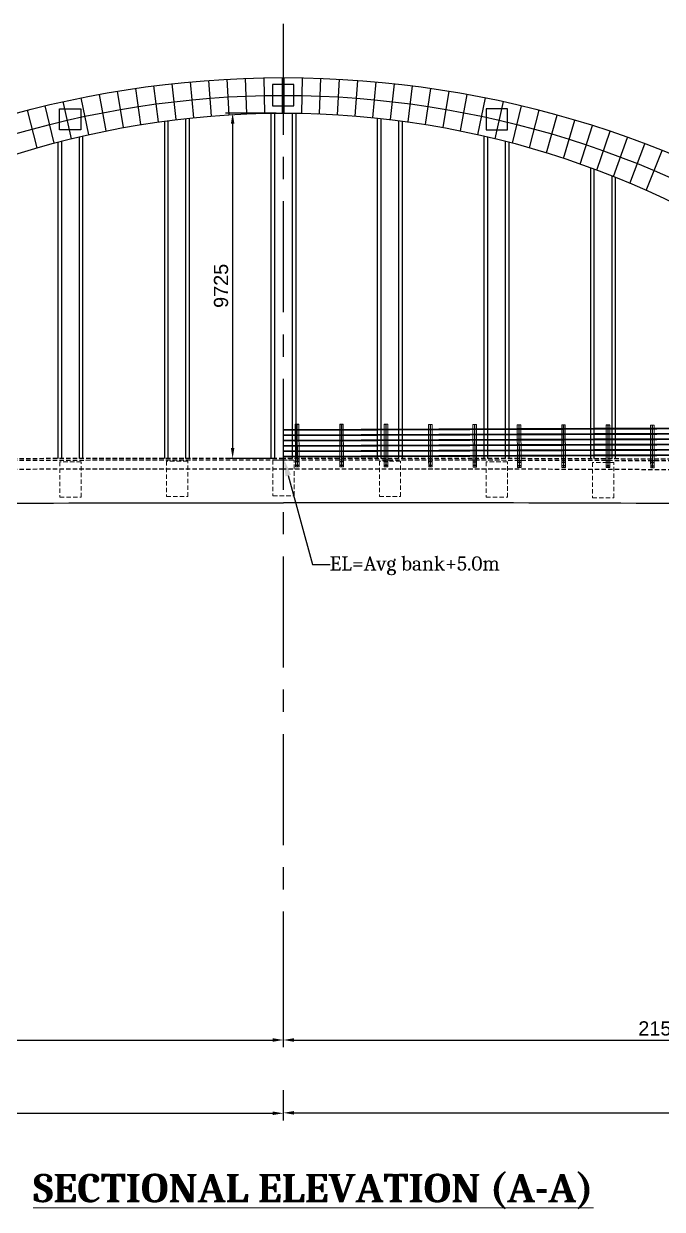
# Model space of a CAD drawing. Header units: millimetres. Extents: x 1231188 to 3867842, y -5478610 to -489530.
# Drawn here: x 3118229 to 3136207, y -3056212 to -3022830 of the extents above; entities that cross this region are included whole.
import ezdxf
from ezdxf import colors
from ezdxf.entities.mleader import LeaderData, LeaderLine
from ezdxf.math import Vec2, Vec3

# ---------------------------------------------------------------- set-up
doc = ezdxf.new("R2010")
doc.units = ezdxf.units.MM
doc.header["$LTSCALE"] = 25
doc.header["$MEASUREMENT"] = 0
doc.header["$PDMODE"] = 3
for name, pattern in [('CENTER', [2, 1.25, -0.25, 0.25, -0.25]), ('CENTER2', [1.125, 0.75, -0.125, 0.125, -0.125]), ('DASHED2', [0.375, 0.25, -0.125]), ('HIDDEN', [0.375, 0.25, -0.125])]:
    doc.linetypes.add(name, pattern=pattern)
doc.layers.get('Defpoints').update_dxf_attribs({"color": 230, "lineweight": 9})
for name, color, linetype in [('ARCH', 4, 'Continuous'), ('breasing', 4, 'Continuous'), ('Deck _Hidden', 7, 'DASHED2'), ('Girder _Hidden', 8, 'DASHED2'), ('Railling_1', 8, 'Continuous'), ('SLOPEEARTH', 3, 'Continuous'), ('Suspender', 3, 'Continuous'), ('WC_Hidden', 8, 'DASHED2')]:
    doc.layers.add(name, color=color, linetype=linetype)
for name, color, linetype, lineweight in [('COLUMN', 1, 'Continuous', 25), ('Con_Hidden', 8, 'DASHED2', 9), ('Construction Line', 170, 'Continuous', 25), ('DIM', 8, 'Continuous', 13), ('grid', 114, 'CENTER2', 20), ('Railing', 8, 'Continuous', 0), ('text', 7, 'Continuous', 18)]:
    doc.layers.add(name, color=color, linetype=linetype, lineweight=lineweight)
doc.styles.add('ARIAL', font='arial.ttf', dxfattribs={"height": 400})
doc.styles.get("Standard").update_dxf_attribs({"font": 'swissl.ttf'})
doc.dimstyles.new('dim-50', dxfattribs={"dimtxt": 200, "dimasz": 200, "dimexe": 20, "dimexo": 20, "dimgap": 0.09, "dimtad": 0, "dimdec": 0, "dimzin": 0, "dimdsep": 46, "dimtxsty": 'Standard', "dimcen": 0.09, "dimclrd": 5, "dimclrt": 5, "dimazin": 0, "dimtfac": 1, "dimtdec": 0, "dimtofl": 0, "dimtmove": 0, "dimatfit": 3, "dimfxl": 1, "dimtolj": 1, "dimtzin": 0, "dimarcsym": 0})

# ---------------------------------------------------------------- blocks, each defined once
blk = doc.blocks.new('Railing')
at = {"layer": 'Railing', "linetype": 'Continuous', "ltscale": 100}
for p, q in [((136657, 473126), (136657, 472128)), ((136757, 473126), (136757, 472128)), ((136657, 472128), (136657, 471928)), ((136657, 472128), (136757, 472128)), ((136757, 472128), (136757, 471928)), ((136657, 471928), (136757, 471928))]:
    blk.add_line(p, q, dxfattribs=at)
at = {"layer": 'Railing', "color": 5, "linetype": 'Continuous', "ltscale": 100}
for p, q in [((136702, 471928), (136702, 473126)), ((136707, 471928), (136707, 473128)), ((136712, 471928), (136712, 473126))]:
    blk.add_line(p, q, dxfattribs=at)
at = {"layer": 'Railing', "color": 5}
for p, q in [((136677, 472076), (136665, 472076)), ((136677, 472076), (136677, 472089)), ((136677, 472076), (136677, 472061)), ((136677, 472076), (136691, 472076)), ((136737, 472076), (136723, 472076)), ((136737, 472076), (136737, 472089)), ((136737, 472076), (136737, 472061)), ((136737, 472076), (136748, 472076)), ((136677, 471976), (136665, 471976)), ((136677, 471976), (136677, 471989)), ((136677, 471976), (136677, 471961)), ((136677, 471976), (136691, 471976)), ((136737, 471976), (136723, 471976)), ((136737, 471976), (136737, 471989)), ((136737, 471976), (136737, 471961)), ((136737, 471976), (136748, 471976))]:
    blk.add_line(p, q, dxfattribs=at)
for centre in [(136677, 472076), (136737, 472076), (136677, 471976), (136737, 471976)]:
    blk.add_circle(centre, 6.69, dxfattribs=at)
at = {"layer": 'Railing', "linetype": 'Continuous', "ltscale": 100}
for points in [[(136657, 473128), (136657, 473128), (136657, 473127), (136657, 473126), (136679, 473126), (136702, 473126), (136702, 473120), (136702, 473114), (136704, 473114), (136707, 473114), (136707, 473121), (136707, 473128), (136682, 473128), (136657, 473128)], [(136757, 473128), (136757, 473128), (136757, 473127), (136757, 473126), (136734, 473126), (136712, 473126), (136712, 473120), (136712, 473114), (136709, 473114), (136707, 473114), (136707, 473121), (136707, 473128), (136732, 473128), (136757, 473128)]]:
    blk.add_open_spline(points, degree=2, knots=[0, 0, 0, 5, 10, 10, 50, 50, 90, 90, 100, 100, 150, 150, 200, 200, 200], dxfattribs=at)
blk.add_open_spline([(136657, 473128), (136732, 473128), (136757, 473128)], degree=2, dxfattribs=at)
blk = doc.blocks.new('wq')
at = {"layer": 'Railling_1', "linetype": 'Continuous', "ltscale": 100}
for points in [[(3152767, -2891022), (3152395, -2891014), (3151894, -2891002), (3151393, -2890992), (3150892, -2890982), (3150391, -2890972), (3149890, -2890962), (3149389, -2890954), (3148888, -2890945), (3148387, -2890937), (3147886, -2890930), (3147385, -2890923), (3146884, -2890917), (3146383, -2890911), (3145882, -2890905), (3145381, -2890900), (3144881, -2890895), (3144380, -2890891), (3143879, -2890888), (3143378, -2890884), (3142877, -2890882), (3142376, -2890879), (3141875, -2890878), (3141374, -2890876), (3140873, -2890875), (3140372, -2890875), (3139871, -2890875), (3139371, -2890876), (3138870, -2890877), (3138369, -2890878), (3125223, -2890930)], [(3152767, -2891047), (3152394, -2891039), (3151893, -2891027), (3151392, -2891017), (3150891, -2891007), (3150390, -2890997), (3149890, -2890987), (3149389, -2890979), (3148888, -2890970), (3148387, -2890962), (3147886, -2890955), (3147385, -2890948), (3146884, -2890942), (3146383, -2890936), (3145882, -2890930), (3145381, -2890925), (3144880, -2890920), (3144379, -2890916), (3143879, -2890913), (3143378, -2890909), (3142877, -2890907), (3142376, -2890904), (3141875, -2890903), (3141374, -2890901), (3140873, -2890900), (3140372, -2890900), (3139871, -2890900), (3139371, -2890901), (3138870, -2890902), (3138369, -2890903), (3125223, -2890955)], [(3152768, -2891172), (3152391, -2891164), (3151890, -2891152), (3151390, -2891142), (3150889, -2891131), (3150388, -2891122), (3149887, -2891112), (3149386, -2891104), (3148886, -2891095), (3148385, -2891087), (3147884, -2891080), (3147383, -2891073), (3146882, -2891067), (3146382, -2891061), (3145881, -2891055), (3145380, -2891050), (3144879, -2891045), (3144378, -2891041), (3143878, -2891038), (3143377, -2891034), (3142876, -2891032), (3142375, -2891029), (3141875, -2891028), (3141374, -2891026), (3140873, -2891025), (3140372, -2891025), (3139871, -2891025), (3139371, -2891026), (3138870, -2891027), (3138369, -2891028), (3125223, -2891080)], [(3152768, -2891197), (3152391, -2891189), (3151890, -2891177), (3151389, -2891167), (3150888, -2891156), (3150388, -2891147), (3149887, -2891137), (3149386, -2891129), (3148885, -2891120), (3148384, -2891112), (3147884, -2891105), (3147383, -2891098), (3146882, -2891092), (3146381, -2891086), (3145880, -2891080), (3145380, -2891075), (3144879, -2891070), (3144378, -2891066), (3143877, -2891063), (3143377, -2891059), (3142876, -2891057), (3142375, -2891054), (3141874, -2891053), (3141374, -2891051), (3140873, -2891050), (3140372, -2891050), (3139871, -2891050), (3139371, -2891051), (3138870, -2891052), (3138369, -2891053), (3125223, -2891105)], [(3152769, -2891322), (3152388, -2891314), (3151887, -2891302), (3151386, -2891292), (3150886, -2891281), (3150385, -2891272), (3149884, -2891262), (3149384, -2891254), (3148883, -2891245), (3148382, -2891237), (3147882, -2891230), (3147381, -2891223), (3146880, -2891217), (3146380, -2891211), (3145879, -2891205), (3145378, -2891200), (3144878, -2891195), (3144377, -2891191), (3143877, -2891188), (3143376, -2891184), (3142875, -2891182), (3142375, -2891179), (3141874, -2891178), (3141373, -2891176), (3140873, -2891175), (3140372, -2891175), (3139871, -2891175), (3139371, -2891176), (3138870, -2891177), (3138370, -2891178), (3125223, -2891230)], [(3152769, -2891347), (3152387, -2891339), (3151887, -2891327), (3151386, -2891317), (3150885, -2891306), (3150385, -2891297), (3149884, -2891287), (3149383, -2891279), (3148883, -2891270), (3148382, -2891262), (3147881, -2891255), (3147381, -2891248), (3146880, -2891242), (3146379, -2891236), (3145879, -2891230), (3145378, -2891225), (3144878, -2891220), (3144377, -2891216), (3143876, -2891213), (3143376, -2891209), (3142875, -2891207), (3142374, -2891204), (3141874, -2891203), (3141373, -2891201), (3140873, -2891200), (3140372, -2891200), (3139871, -2891200), (3139371, -2891201), (3138870, -2891202), (3138370, -2891203), (3125223, -2891255)], [(3152769, -2891472), (3152384, -2891464), (3151884, -2891452), (3151383, -2891442), (3150883, -2891431), (3150382, -2891422), (3149882, -2891412), (3149381, -2891404), (3148881, -2891395), (3148380, -2891387), (3147880, -2891380), (3147379, -2891373), (3146878, -2891367), (3146378, -2891361), (3145877, -2891355), (3145377, -2891350), (3144876, -2891345), (3144376, -2891341), (3143875, -2891338), (3143375, -2891334), (3142874, -2891332), (3142374, -2891329), (3141873, -2891328), (3141373, -2891326), (3140872, -2891325), (3140372, -2891325), (3139872, -2891325), (3139371, -2891326), (3138871, -2891327), (3138370, -2891328), (3125223, -2891380)], [(3152770, -2891497), (3152384, -2891489), (3151883, -2891477), (3151383, -2891467), (3150882, -2891456), (3150382, -2891447), (3149881, -2891437), (3149381, -2891429), (3148880, -2891420), (3148380, -2891412), (3147879, -2891405), (3147379, -2891398), (3146878, -2891392), (3146378, -2891386), (3145877, -2891380), (3145377, -2891375), (3144876, -2891370), (3144376, -2891366), (3143875, -2891363), (3143375, -2891359), (3142874, -2891357), (3142374, -2891354), (3141873, -2891353), (3141373, -2891351), (3140872, -2891350), (3140372, -2891350), (3139872, -2891350), (3139371, -2891351), (3138871, -2891352), (3138370, -2891353), (3125223, -2891405)], [(3152770, -2891623), (3152381, -2891613), (3151880, -2891602), (3151380, -2891592), (3150880, -2891581), (3150379, -2891572), (3149879, -2891562), (3149378, -2891554), (3148878, -2891545), (3148378, -2891537), (3147877, -2891530), (3147377, -2891523), (3146877, -2891517), (3146376, -2891511), (3145876, -2891505), (3145375, -2891500), (3144875, -2891495), (3144375, -2891491), (3143874, -2891488), (3143374, -2891484), (3142874, -2891482), (3142373, -2891479), (3141873, -2891478), (3141373, -2891476), (3140872, -2891475), (3140372, -2891475), (3139872, -2891475), (3139371, -2891476), (3138871, -2891477), (3138371, -2891478), (3125223, -2891530)], [(3152771, -2891648), (3152380, -2891638), (3151880, -2891627), (3151380, -2891617), (3150879, -2891606), (3150379, -2891597), (3149878, -2891587), (3149378, -2891579), (3148878, -2891570), (3148377, -2891562), (3147877, -2891555), (3147377, -2891548), (3146876, -2891542), (3146376, -2891536), (3145876, -2891530), (3145375, -2891525), (3144875, -2891520), (3144374, -2891516), (3143874, -2891513), (3143374, -2891509), (3142873, -2891507), (3142373, -2891504), (3141873, -2891503), (3141373, -2891501), (3140872, -2891500), (3140372, -2891500), (3139872, -2891500), (3139371, -2891501), (3138871, -2891502), (3138371, -2891503), (3125223, -2891555)], [(3152771, -2891773), (3152377, -2891763), (3151877, -2891752), (3151377, -2891742), (3150877, -2891731), (3150376, -2891722), (3149876, -2891712), (3149376, -2891704), (3148876, -2891695), (3148375, -2891687), (3147875, -2891680), (3147375, -2891673), (3146875, -2891667), (3146374, -2891661), (3145874, -2891655), (3145374, -2891650), (3144874, -2891645), (3144373, -2891641), (3143873, -2891638), (3143373, -2891634), (3142873, -2891632), (3142373, -2891629), (3141872, -2891628), (3141372, -2891626), (3140872, -2891625), (3140372, -2891625), (3139872, -2891625), (3139371, -2891626), (3138871, -2891627), (3138371, -2891628), (3125223, -2891680)], [(3152772, -2891798), (3152377, -2891788), (3151877, -2891777), (3151376, -2891767), (3150876, -2891756), (3150376, -2891747), (3149876, -2891737), (3149375, -2891729), (3148875, -2891720), (3148375, -2891712), (3147875, -2891705), (3147374, -2891698), (3146874, -2891692), (3146374, -2891686), (3145874, -2891680), (3145374, -2891675), (3144873, -2891670), (3144373, -2891666), (3143873, -2891663), (3143373, -2891659), (3142873, -2891657), (3142372, -2891654), (3141872, -2891653), (3141372, -2891651), (3140872, -2891650), (3140372, -2891650), (3139872, -2891650), (3139371, -2891651), (3138871, -2891652), (3138371, -2891653), (3125223, -2891705)]]:
    blk.add_lwpolyline(points, dxfattribs=at)
at = {"layer": 'Railling_1', "xscale": -1}
for p, rotation in [((3264163, -3363369), 0.2228000055985024), ((3265413, -3363369), 0.2228000055985024), ((3266663, -3363368), 0.2228000055985024), ((3267913, -3363371), 0.2228000055985024), ((3269163, -3363376), 0.2228000055985024), ((3270413, -3363385), 0.2228000055985024), ((3271663, -3363384), 0.2228000055985024), ((3272913, -3363387), 0.2228000055985024), ((3274163, -3363392), 0.2228000055985024), ((3275413, -3363400), 0.2228000055985024), ((3276663, -3363412), 0.2228000055985024), ((3279045, -3363085), 0.3603301238060918), ((3280295, -3363084), 0.3603301238060918), ((3281545, -3363087), 0.3603301238060918), ((3282795, -3363092), 0.3603301238060918), ((3284045, -3363100), 0.3603301238060918), ((3285295, -3363112), 0.3603301238060918), ((3286545, -3363126), 0.3603301238060918), ((3287795, -3363143), 0.3603301238060918), ((3289046, -3363163), 0.3603301238060918), ((3290296, -3363186), 0.3603301238060918), ((3291546, -3363211), 0.3603301238060918), ((3292496, -3363234), 0.3603301238060918)]:
    blk.add_blockref('Railing', p, dxfattribs=dict(at, rotation=rotation))
blk = doc.blocks.new('*D911')
at = {"layer": 'Defpoints', "color": 0, "lineweight": -2, "ltscale": 150, "transparency": 16777216}
for p in [(3103996, -3049870), (3125538, -3049870), (3125538, -3051446)]:
    blk.add_point(p, dxfattribs=at)
at = {"layer": 'DIM', "color": 0, "lineweight": -2, "ltscale": 150, "transparency": 16777216}
for p, q in [((3103996, -3050070), (3103996, -3051646)), ((3125538, -3050070), (3125538, -3051646))]:
    blk.add_line(p, q, dxfattribs=at)
at = {"layer": 'DIM', "color": 5, "lineweight": -2, "ltscale": 150, "transparency": 16777216}
blk.add_line((3104296, -3051446), (3125238, -3051446), dxfattribs=at)
for points in [[(3104296, -3051396), (3104296, -3051496), (3103996, -3051446)], [(3125238, -3051396), (3125238, -3051496), (3125538, -3051446)]]:
    blk.add_solid(points, dxfattribs=at)
at = {"layer": 'DIM', "color": 2, "ltscale": 150, "transparency": 16777216, "insert": (3114767, -3051122), "char_height": 400, "attachment_point": 5, "style": 'ARIAL'}
blk.add_mtext('\\A1;21542', dxfattribs=at)
blk = doc.blocks.new('*D901')
at = {"layer": 'Defpoints', "color": 0, "lineweight": -2, "ltscale": 150, "transparency": 16777216}
for p in [(3125538, -3049870), (3147080, -3049870), (3147080, -3051446)]:
    blk.add_point(p, dxfattribs=at)
at = {"layer": 'DIM', "color": 0, "lineweight": -2, "ltscale": 150, "transparency": 16777216}
for p, q in [((3125538, -3050070), (3125538, -3051646)), ((3147080, -3050070), (3147080, -3051646))]:
    blk.add_line(p, q, dxfattribs=at)
at = {"layer": 'DIM', "color": 5, "lineweight": -2, "ltscale": 150, "transparency": 16777216}
blk.add_line((3125838, -3051446), (3146780, -3051446), dxfattribs=at)
for points in [[(3125838, -3051396), (3125838, -3051496), (3125538, -3051446)], [(3146780, -3051396), (3146780, -3051496), (3147080, -3051446)]]:
    blk.add_solid(points, dxfattribs=at)
at = {"layer": 'DIM', "color": 2, "ltscale": 150, "transparency": 16777216, "insert": (3136309, -3051122), "char_height": 400, "attachment_point": 5, "style": 'ARIAL'}
blk.add_mtext('\\A1;21542', dxfattribs=at)
blk = doc.blocks.new('*D898')
at = {"layer": 'Defpoints', "color": 0, "lineweight": -2, "ltscale": 150, "transparency": 16777216}
for p in [(3090068, -3053377, 46692), (3125538, -3053377), (3125538, -3053509)]:
    blk.add_point(p, dxfattribs=at)
at = {"layer": 'DIM', "color": 0, "lineweight": -2, "ltscale": 150, "transparency": 16777216}
for p, q in [((3090068, -3053577), (3090068, -3053709)), ((3125538, -3053577), (3125538, -3053709))]:
    blk.add_line(p, q, dxfattribs=at)
at = {"layer": 'DIM', "color": 5, "lineweight": -2, "ltscale": 150, "transparency": 16777216}
blk.add_line((3090368, -3053509), (3125238, -3053509), dxfattribs=at)
for points in [[(3090368, -3053459), (3090368, -3053559), (3090068, -3053509)], [(3125238, -3053459), (3125238, -3053559), (3125538, -3053509)]]:
    blk.add_solid(points, dxfattribs=at)
at = {"layer": 'DIM', "color": 2, "ltscale": 150, "transparency": 16777216, "insert": (3107803, -3053185), "char_height": 400, "attachment_point": 5, "style": 'ARIAL'}
blk.add_mtext('\\A1;35470', dxfattribs=at)
blk = doc.blocks.new('*D899')
at = {"layer": 'Defpoints', "color": 0, "lineweight": -2, "ltscale": 150, "transparency": 16777216}
for p in [(3125538, -3052658), (3161008, -3052658, 46692), (3161008, -3053496)]:
    blk.add_point(p, dxfattribs=at)
at = {"layer": 'DIM', "color": 0, "lineweight": -2, "ltscale": 150, "transparency": 16777216}
for p, q in [((3125538, -3052858), (3125538, -3053696)), ((3161008, -3052858), (3161008, -3053696))]:
    blk.add_line(p, q, dxfattribs=at)
at = {"layer": 'DIM', "color": 5, "lineweight": -2, "ltscale": 150, "transparency": 16777216}
blk.add_line((3125838, -3053496), (3160708, -3053496), dxfattribs=at)
for points in [[(3125838, -3053446), (3125838, -3053546), (3125538, -3053496)], [(3160708, -3053446), (3160708, -3053546), (3161008, -3053496)]]:
    blk.add_solid(points, dxfattribs=at)
at = {"layer": 'DIM', "color": 2, "ltscale": 150, "transparency": 16777216, "insert": (3143273, -3053171), "char_height": 400, "attachment_point": 5, "style": 'ARIAL'}
blk.add_mtext('\\A1;35470', dxfattribs=at)
blk = doc.blocks.new('*D914')
at = {"layer": 'Defpoints', "color": 0, "lineweight": -2, "ltscale": 150, "transparency": 16777216}
for p in [(3125538, -3025349), (3124111, -3035074), (3125538, -3035074)]:
    blk.add_point(p, dxfattribs=at)
at = {"layer": 'DIM', "color": 0, "lineweight": -2, "ltscale": 150, "transparency": 16777216}
for p, q in [((3125338, -3025349), (3123911, -3025349)), ((3125338, -3035074), (3123911, -3035074))]:
    blk.add_line(p, q, dxfattribs=at)
at = {"layer": 'DIM', "color": 5, "lineweight": -2, "ltscale": 150, "transparency": 16777216}
blk.add_line((3124111, -3025649), (3124111, -3034774), dxfattribs=at)
for points in [[(3124061, -3025649), (3124161, -3025649), (3124111, -3025349)], [(3124061, -3034774), (3124161, -3034774), (3124111, -3035074)]]:
    blk.add_solid(points, dxfattribs=at)
at = {"layer": 'DIM', "color": 2, "ltscale": 150, "transparency": 16777216, "insert": (3123786, -3030211), "char_height": 400, "attachment_point": 5, "rotation": 90, "style": 'ARIAL'}
blk.add_mtext('\\A1;9725', dxfattribs=at)

msp = doc.modelspace()

# ---------------------------------------------------------------- linework, layer by layer
at = {"layer": 'ARCH', "lineweight": -2, "ltscale": 100}
msp.add_lwpolyline([(3117977.9, -3025935.5), (3118468.5, -3025796.7), (3118961.4, -3025667.2), (3119456.6, -3025547.1), (3119954, -3025436.4), (3120453.2, -3025335.2), (3120954.2, -3025243.5), (3121456.8, -3025161.3), (3121960.8, -3025088.6), (3122466, -3025025.5), (3122972.3, -3024972), (3123479.4, -3024928), (3123987.3, -3024893.7), (3125004.5, -3024854), (3125513.4, -3024848.5), (3125562, -3024848.5), (3126071, -3024854), (3126579.8, -3024869), (3127088.2, -3024893.7), (3127596, -3024928), (3128103.2, -3024972), (3128609.5, -3025025.5), (3129114.7, -3025088.6), (3129618.7, -3025161.3), (3130121.3, -3025243.5), (3130622.3, -3025335.2), (3131121.5, -3025436.4), (3131618.8, -3025547.1), (3132114.1, -3025667.2), (3132607, -3025796.7), (3133097.5, -3025935.5), (3133585.4, -3026083.7), (3134070.6, -3026241.1), (3134552.7, -3026407.7), (3135031.8, -3026583.5), (3135507.6, -3026768.4), (3135979.9, -3026962.4), (3136448.6, -3027165.4)], dxfattribs=at)
at = {"layer": 'ARCH', "color": 8, "lineweight": -2, "ltscale": 100}
msp.add_point((3125537.7, -3024848.5), dxfattribs=at)
at = {"layer": 'breasing', "linetype": 'HIDDEN', "ltscale": 4000}
for points in [[(3125237.7, -3025140.7), (3125837.7, -3025140.7), (3125837.7, -3024540.7), (3125237.7, -3024540.7)], [(3119837.9, -3025823), (3119237.9, -3025823), (3119237.9, -3025223), (3119837.9, -3025223)], [(3131253.1, -3025823), (3131853.1, -3025823), (3131853.1, -3025223), (3131253.1, -3025223)]]:
    msp.add_lwpolyline(points, close=True, dxfattribs=at)
at = {"layer": 'COLUMN', "lineweight": 30, "ltscale": 100}
for points in [[(3098545.5, -3043105.1), (3098592.1, -3042981.7, -0.6912061), (3152496, -3042974.1), (3152545.5, -3043105.1)], [(3101546.1, -3043105.1), (3101546.1, -3043099.8, -0.7396558), (3149544.9, -3043099.8, -45.2344682)]]:
    msp.add_lwpolyline(points, format="xyb", dxfattribs=at)
at = {"layer": 'COLUMN', "color": 8, "lineweight": -2}
for p in [(3124015, -3025395.2), (3124514.3, -3025369.7), (3125014, -3025354.1), (3125514, -3025348.5), (3126014, -3025352.9), (3126513.8, -3025367.2), (3127013.2, -3025391.5), (3121531.3, -3025671.6), (3122025.6, -3025596.6), (3122521.4, -3025531.4), (3123018.3, -3025476.1), (3123516.2, -3025430.7), (3127512, -3025425.7), (3128010, -3025469.8), (3128507.1, -3025523.9), (3129003, -3025587.8), (3129497.5, -3025661.6), (3119571.9, -3026069.8), (3120058.7, -3025955.6), (3120547.6, -3025851.2), (3121038.6, -3025756.5), (3129990.4, -3025745.2), (3130481.6, -3025838.7), (3130970.8, -3025941.9), (3131457.9, -3026054.8), (3118605.6, -3026327), (3119087.5, -3026193.6), (3131942.6, -3026177.4), (3132424.8, -3026309.7), (3132904.3, -3026451.5), (3133380.8, -3026602.9), (3133854.2, -3026763.7), (3134324.4, -3026933.9), (3134791, -3027113.4), (3135254, -3027302.2), (3135713.1, -3027500.2), (3136168.2, -3027707.3)]:
    msp.add_point(p, dxfattribs=at)
at = {"layer": 'Con_Hidden', "ltscale": 20}
for points in [[(3119244.5, -3036165), (3119844.5, -3036165), (3119844.5, -3035165), (3119244.5, -3035165)], [(3122246, -3036144.5), (3122846, -3036144.5), (3122846, -3035144.5), (3122246, -3035144.5)], [(3125246, -3036121), (3125846, -3036121), (3125846, -3035121), (3125246, -3035121)], [(3128241.5, -3036144.5), (3128841.5, -3036144.5), (3128841.5, -3035144.5), (3128241.5, -3035144.5)], [(3131246.5, -3036166), (3131846.5, -3036166), (3131846.5, -3035166), (3131246.5, -3035166)], [(3134242, -3036184), (3134842, -3036184), (3134842, -3035184), (3134242, -3035184)]]:
    msp.add_lwpolyline(points, close=True, dxfattribs=at)
at = {"layer": 'Construction Line', "lineweight": -2, "ltscale": 100}
for p, q in [((3125537.7, -3022830.5), (3125537.7, -3025348.5)), ((3124015, -3025395.2), (3123959.7, -3024392.2)), ((3124514.3, -3025369.7), (3124477.1, -3024368.3)), ((3125014, -3025354.1), (3124994.9, -3024353.8)), ((3125514, -3025348.5), (3125512.9, -3024348.5)), ((3125561.5, -3025348.5), (3125562.6, -3024348.5)), ((3126061.4, -3025354.1), (3126080.6, -3024353.8)), ((3126561.2, -3025369.7), (3126598.3, -3024368.3)), ((3127060.5, -3025395.2), (3127115.8, -3024392.2)), ((3121038.6, -3025756.5), (3120869.8, -3024730.5)), ((3121531.3, -3025671.6), (3121382.3, -3024650.9)), ((3122025.6, -3025596.6), (3121895.9, -3024580.6)), ((3122521.4, -3025531.4), (3122410.6, -3024519.6)), ((3123018.3, -3025476.1), (3122926.3, -3024467.8)), ((3123516.2, -3025430.7), (3123442.6, -3024425.4)), ((3127559.3, -3025430.7), (3127632.8, -3024425.4)), ((3128057.2, -3025476.1), (3128149.2, -3024467.8)), ((3128554.1, -3025531.4), (3128664.9, -3024519.6)), ((3129049.8, -3025596.6), (3129179.6, -3024580.6)), ((3129544.2, -3025671.6), (3129693.2, -3024650.9)), ((3130036.9, -3025756.5), (3130205.6, -3024730.5)), ((3119571.9, -3026069.8), (3119341.4, -3025024.4)), ((3120058.7, -3025955.6), (3119849.2, -3024917.2)), ((3120547.6, -3025851.2), (3120358.8, -3024819.2)), ((3130527.8, -3025851.2), (3130716.7, -3024819.2)), ((3131016.8, -3025955.6), (3131226.2, -3024917.2)), ((3131503.6, -3026069.8), (3131734.1, -3025024.4)), ((3118605.6, -3026327), (3118331.3, -3025266.4)), ((3119087.5, -3026193.6), (3118835.3, -3025140.8)), ((3131988, -3026193.6), (3132240.1, -3025140.8)), ((3132469.9, -3026327), (3132744.2, -3025266.4)), ((3132949, -3026470.1), (3133246.1, -3025401)), ((3133425.1, -3026622.6), (3133745.8, -3025544.8)), ((3133898.1, -3026784.6), (3134243, -3025697.6)), ((3134367.8, -3026956), (3134737.7, -3025859.5)), ((3134834, -3027136.7), (3135229.6, -3026030.4)), ((3135296.5, -3027326.7), (3135718.6, -3026210.2)), ((3135755.1, -3027525.8), (3136204.6, -3026399))]:
    msp.add_line(p, q, dxfattribs=at)
at = {"layer": 'Deck _Hidden', "ltscale": 20}
for points in [[(3097907.2, -3035314.4, -0.0041456), (3125545.4, -3035122.6)], [(3097907.2, -3035564.5, -0.0041462), (3125545.1, -3035372.6)], [(3153181.4, -3035308.5, 0.0041456), (3125543.1, -3035122.6)], [(3153181.5, -3035558.5, 0.0041462), (3125543.5, -3035372.6)]]:
    msp.add_lwpolyline(points, format="xyb", dxfattribs=at)
at = {"layer": 'Girder _Hidden', "color": 4, "linetype": 'ByBlock', "ltscale": 15}
for points in [[(3097925.4, -3036514.3, -0.0041456), (3125543.8, -3036322.6, -0.0041456)], [(3153175, -3036508.4, 0.004141), (3125545, -3036322.6, 0.0041456)]]:
    msp.add_lwpolyline(points, format="xyb", dxfattribs=at)
at = {"layer": 'SLOPEEARTH', "color": 0, "linetype": 'CENTER', "lineweight": -3, "ltscale": 100}
msp.add_line((3125537.7, -3022830.5), (3125537.7, -3050107), dxfattribs=at)
at = {"layer": 'Suspender'}
for p, q in [((3125195.5, -3035072.6), (3125195.5, -3025351)), ((3125295.5, -3035072.6), (3125295.5, -3025349.8)), ((3125795.5, -3035072.6), (3125795.5, -3025349.8)), ((3125895.5, -3035072.6), (3125895.5, -3025351)), ((3122198.2, -3035072.6), (3122198.2, -3025572.7)), ((3122298.2, -3035072.6), (3122298.2, -3025559.5)), ((3122798.2, -3035072.6), (3122798.2, -3025499.3)), ((3122898.2, -3035072.6), (3122898.2, -3025488.5)), ((3128192.8, -3035072.6), (3128192.8, -3025488.5)), ((3128292.8, -3035072.6), (3128292.8, -3025499.3)), ((3128792.8, -3035072.6), (3128792.8, -3025559.5)), ((3128892.8, -3035072.6), (3128892.8, -3025572.7)), ((3119798.2, -3035072.6), (3119798.2, -3026015.4)), ((3119898.2, -3035072.6), (3119898.2, -3025992.1)), ((3131192.8, -3035072.6), (3131192.8, -3025992.1)), ((3131292.8, -3035072.6), (3131292.8, -3026015.4)), ((3119198.2, -3035072.6), (3119198.2, -3026164.4)), ((3119298.2, -3035072.6), (3119298.2, -3026138.4)), ((3131792.8, -3035072.6), (3131792.8, -3026138.4)), ((3131892.8, -3035072.6), (3131892.8, -3026164.4)), ((3134192.8, -3035072.6), (3134192.8, -3026885.2)), ((3134292.8, -3035072.6), (3134292.8, -3026922.1)), ((3134792.8, -3035072.6), (3134792.8, -3027114.1)), ((3134892.8, -3035072.6), (3134892.8, -3027154))]:
    msp.add_line(p, q, dxfattribs=at)
at = {"layer": 'WC_Hidden', "ltscale": 20}
for points in [[(3097907.2, -3035264.4, -0.0041455), (3125545.5, -3035072.6)], [(3153168.3, -3035264.4, 0.0041455), (3125530, -3035072.6)]]:
    msp.add_lwpolyline(points, format="xyb", dxfattribs=at)

# ---------------------------------------------------------------- block references
at = {"layer": 'COLUMN', "color": 8, "lineweight": -2}
msp.add_blockref('wq', (308.6, -143333.5), dxfattribs=at)

# ---------------------------------------------------------------- texts
at = {"layer": 'text', "ltscale": 100, "insert": (3126845, -3038358.8), "char_height": 400, "width": 12349.105, "attachment_point": 7, "style": 'ARIAL'}
msp.add_mtext('\\pxt0.11905;{\\fCambria|b0|i0|c0|p18;\\C256;\\c0;EL=Avg bank+5.0m}', dxfattribs=at)
at = {"layer": 'text', "linetype": 'ByBlock', "ltscale": 100, "insert": (3118497.4, -3055214.5), "char_height": 800, "width": 31553.754, "attachment_point": 1, "style": 'ARIAL'}
msp.add_mtext('{\\fCambria|b1|i0|c0|p18;\\LSECTIONAL ELEVATION (A-A)}', dxfattribs=at)

# ---------------------------------------------------------------- dimensions: what is measured, and where the dimension line sits
at = {"layer": 'DIM', "ltscale": 150}
dim = msp.add_linear_dim(base=(3124110.5, -3035073.6), p1=(3125537.7, -3025348.5), p2=(3125537.7, -3035073.6), angle=90, dimstyle='dim-50', override={"dimtxt": 300, "dimasz": 300, "dimexe": 200, "dimexo": 200, "dimgap": 120, "dimtad": 1, "dimtxsty": 'ARIAL', "dimclrt": 2}, dxfattribs=at)
dim.commit()
dim.dimension.update_dxf_attribs({"geometry": '*D914', "text_midpoint": (3123786.3, -3030211.1)})
for base, p1, p2, picture, middle in [((3125537.7, -3051446.5), (3103995.5, -3049869.5), (3125537.7, -3049869.5), '*D911', (3114766.6, -3051122.3)), ((3147080, -3051446.5), (3125537.7, -3049869.5), (3147080, -3049869.5), '*D901', (3136308.9, -3051122.3)), ((3161008, -3053495.5), (3125537.7, -3052657.5), (3161008, -3052657.5, 46691.8), '*D899', (3143272.9, -3053171.1)), ((3125537.7, -3053509), (3090067.5, -3053377, 46691.8), (3125537.7, -3053377), '*D898', (3107802.6, -3053184.6))]:
    dim = msp.add_linear_dim(base=base, p1=p1, p2=p2, dimstyle='dim-50', override={"dimtxt": 300, "dimasz": 300, "dimexe": 200, "dimexo": 200, "dimgap": 120, "dimtad": 1, "dimtxsty": 'ARIAL', "dimclrt": 2}, dxfattribs=at)
    dim.commit()
    dim.dimension.update_dxf_attribs({"geometry": picture, "text_midpoint": middle})

# ---------------------------------------------------------------- leaders
at = {"layer": 'grid', "linetype": 'ByBlock', "lineweight": 0, "ltscale": 100}
ml = msp.add_multileader_mtext('Standard', dxfattribs=at)
ml.set_content('', color=256)
ml.set_leader_properties()
ml.build(insert=Vec2(0, 0))
ml.multileader.update_dxf_attribs({"text_right_attachment_type": 6, "dogleg_length": 500, "arrow_head_size": 500})
ctx = ml.context
ctx.base_point, ctx.char_height, ctx.arrow_head_size, ctx.landing_gap_size, ctx.plane_origin = Vec3(3126858.2, -3038055.8), 0.18, 500, 0.09, Vec3(3126358.2, -3035072.1)
ctx.right_attachment = 6
notes = []
notes.append((ctx, [(0, (1, 1, 0), (3126358.2, -3038055.8), (1, 0), 500, [(0, [(3125545.5, -3035072.6)], 0, [])])]))
ctx.mtext.insert, ctx.mtext.flow_direction = Vec3(3126858.3, -3038055.8), 5
for ctx, leaders in notes:
    for number, flags, end, landing, length, lines in leaders:
        leader = LeaderData()
        leader.index, (leader.has_last_leader_line, leader.has_dogleg_vector, leader.attachment_direction) = number, flags
        leader.last_leader_point, leader.dogleg_vector, leader.dogleg_length = Vec3(end), Vec3(landing), length
        for number, points, colour, breaks in lines:
            line = LeaderLine()
            line.index, line.vertices, line.color, line.breaks = number, Vec3.list(points), colors.encode_raw_color(colour), breaks
            leader.lines.append(line)
        ctx.leaders.append(leader)

doc.saveas('drawing.dxf')
